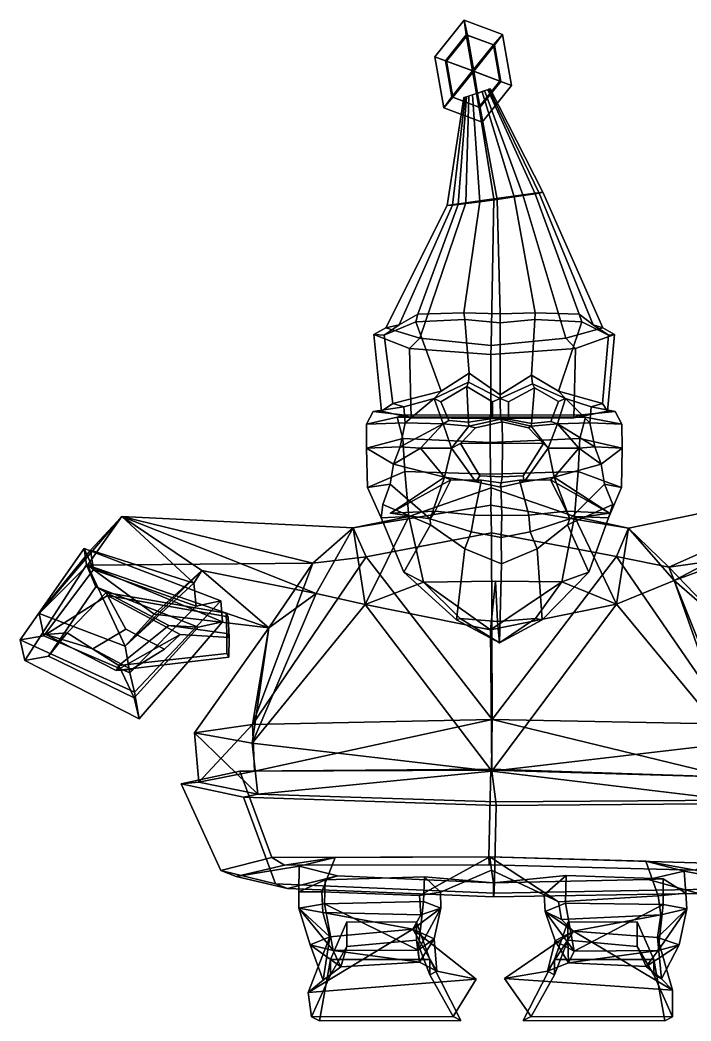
# Model space of a CAD drawing. Extents: x -237 to 271, y -153 to 345.
# Drawn here: x -237.1 to 97, y -152.9 to 345.2 of the extents above; entities that cross this region are included whole.
import ezdxf

# ---------------------------------------------------------------- set-up
doc = ezdxf.new("R2010")
doc.units = 0

msp = doc.modelspace()

# ---------------------------------------------------------------- linework, layer by layer
for p in [(-52.570927, 99.727676, 103.505302), (56.439205, 99.727676, 98.737045)]:
    msp.add_point(p)
for points in [[(-24.677509, 324.723358, 65.102745), (-14.323844, 337.646301, 64.961166), (-15.890586, 345.172028, 51.970943), (-30.532913, 326.896362, 52.171169)], [(-25.208572, 324.887909, 38.989899), (-30.532913, 326.896362, 52.171169), (-15.890586, 345.172028, 51.970943), (-14.854905, 337.810852, 38.848316)], [(-0.828733, 332.599091, 64.65976), (3.194342, 338.034241, 51.544701), (-15.890586, 345.172028, 51.970943), (-14.323844, 337.646301, 64.961166)], [(-1.359797, 332.76358, 38.546917), (-14.854905, 337.810852, 38.848316), (-15.890586, 345.172028, 51.970943), (3.194342, 338.034241, 51.544701)], [(-11.823497, 319.874756, 33.280338), (-25.208572, 324.887909, 38.989899), (-14.854905, 337.810852, 38.848316)], [(-11.072454, 319.64212, 70.209496), (-14.323844, 337.646301, 64.961166), (-24.677509, 324.723358, 65.102745)], [(-11.823497, 319.874756, 33.280338), (-14.854905, 337.810852, 38.848316), (-1.359797, 332.76358, 38.546917)], [(-11.072454, 319.64212, 70.209496), (-0.828733, 332.599091, 64.65976), (-14.323844, 337.646301, 64.961166)], [(7.636956, 312.620636, 51.318676), (1.781594, 314.793518, 38.387093), (-1.359797, 332.76358, 38.546917), (3.194342, 338.034241, 51.544701)], [(7.636956, 312.620636, 51.318676), (3.194342, 338.034241, 51.544701), (-0.828733, 332.599091, 64.65976), (2.312658, 314.629028, 64.499939)], [(1.781594, 314.793518, 38.387093), (-11.823497, 319.874756, 33.280338), (-1.359797, 332.76358, 38.546917)], [(2.312658, 314.629028, 64.499939), (-0.828733, 332.599091, 64.65976), (-11.072454, 319.64212, 70.209496)], [(-26.090302, 301.482727, 51.945148), (-21.536119, 306.753326, 64.942924), (-24.677509, 324.723358, 65.102745), (-30.532913, 326.896362, 52.171169)], [(-26.090302, 301.482727, 51.945148), (-30.532913, 326.896362, 52.171169), (-25.208572, 324.887909, 38.989899), (-22.067181, 306.917847, 38.830074)], [(-22.067181, 306.917847, 38.830074), (-25.208572, 324.887909, 38.989899), (-11.823497, 319.874756, 33.280338)], [(-21.536119, 306.753326, 64.942924), (-11.072454, 319.64212, 70.209496), (-24.677509, 324.723358, 65.102745)], [(-8.572112, 301.870636, 38.528675), (-22.067181, 306.917847, 38.830074), (-11.823497, 319.874756, 33.280338)], [(-8.04105, 301.706146, 64.641518), (-11.072454, 319.64212, 70.209496), (-21.536119, 306.753326, 64.942924)], [(-8.572112, 301.870636, 38.528675), (-11.823497, 319.874756, 33.280338), (1.781594, 314.793518, 38.387093)], [(-8.04105, 301.706146, 64.641518), (2.312658, 314.629028, 64.499939), (-11.072454, 319.64212, 70.209496)], [(-7.005376, 294.344971, 51.518898), (-8.572112, 301.870636, 38.528675), (1.781594, 314.793518, 38.387093), (7.636956, 312.620636, 51.318676)], [(-7.005376, 294.344971, 51.518898), (7.636956, 312.620636, 51.318676), (2.312658, 314.629028, 64.499939), (-8.04105, 301.706146, 64.641518)], [(-13.549315, 307.518799, 47.177071), (-9.677261, 308.841492, 44.969917), (-1.137001, 256.253754, 27.54871), (-15.118449, 254.229248, 34.902088)], [(-5.713018, 310.106598, 47.031513), (13.31073, 258.190186, 33.960411), (-1.137001, 256.253754, 27.54871), (-9.677261, 308.841492, 44.969917)], [(-9.339283, 308.630402, 60.620628), (0.572548, 255.931137, 78.016319), (9.016459, 257.148407, 74.061401), (-7.002089, 309.42572, 59.438297)], [(-7.002089, 309.42572, 59.438297), (9.016459, 257.148407, 74.061401), (19.422234, 258.668121, 67.419205), (-4.117206, 310.41864, 57.43317)], [(-3.015118, 310.932251, 50.150848), (23.19627, 259.45401, 43.860603), (13.31073, 258.190186, 33.960411), (-5.713018, 310.106598, 47.031513)], [(-4.117206, 310.41864, 57.43317), (19.422234, 258.668121, 67.419205), (21.367516, 259.083099, 54.383976), (-3.546795, 310.68985, 53.403049)], [(-3.546795, 310.68985, 53.403049), (21.367516, 259.083099, 54.383976), (23.19627, 259.45401, 43.860603), (-3.015118, 310.932251, 50.150848)], [(-7.005376, 294.344971, 51.518898), (-26.090302, 301.482727, 51.945148), (-22.067181, 306.917847, 38.830074), (-8.572112, 301.870636, 38.528675)], [(-7.005376, 294.344971, 51.518898), (-8.04105, 301.706146, 64.641518), (-21.536119, 306.753326, 64.942924), (-26.090302, 301.482727, 51.945148)], [(-16.11039, 306.607727, 50.394089), (-13.549315, 307.518799, 47.177071), (-15.118449, 254.229248, 34.902088), (-24.311857, 252.834885, 45.434238)], [(-15.438736, 306.762695, 53.623932), (-16.11039, 306.607727, 50.394089), (-24.311857, 252.834885, 45.434238), (-21.775068, 253.072205, 55.813011)], [(-14.694791, 306.925537, 57.629646), (-15.438736, 306.762695, 53.623932), (-21.775068, 253.072205, 55.813011), (-18.952019, 253.321548, 68.6903)], [(-11.725651, 307.865814, 59.526035), (-14.694791, 306.925537, 57.629646), (-18.952019, 253.321548, 68.6903), (-8.120076, 254.760818, 74.629021)], [(-9.339283, 308.630402, 60.620628), (-11.725651, 307.865814, 59.526035), (-8.120076, 254.760818, 74.629021), (0.572548, 255.931137, 78.016319)], [(34.666187, 186.790131, 20.028086), (13.31073, 258.190186, 33.960411), (23.19627, 259.45401, 43.860603), (53.139671, 192.002304, 38.354557)], [(48.406677, 193.559738, 59.470097), (21.367516, 259.083099, 54.383976), (19.422234, 258.668121, 67.419205), (41.366768, 198.795578, 84.990273)], [(53.139671, 192.002304, 38.354557), (23.19627, 259.45401, 43.860603), (21.367516, 259.083099, 54.383976), (48.406677, 193.559738, 59.470097)], [(-38.038853, 186.790131, 23.208313), (-54.841583, 192.002304, 43.07782), (-24.311857, 252.834885, 45.434238), (-15.118449, 254.229248, 34.902088)], [(-39.041599, 198.795578, 88.507462), (-16.145393, 199.405197, 99.199867), (-8.120076, 254.760818, 74.629021), (-18.952019, 253.321548, 68.6903)], [(-2.446794, 183.24968, 4.23282), (-38.038853, 186.790131, 23.208313), (-15.118449, 254.229248, 34.902088), (-1.137001, 256.253754, 27.54871)], [(1.965638, 198.995544, 105.107986), (0.572548, 255.931137, 78.016319), (-8.120076, 254.760818, 74.629021), (-16.145393, 199.405197, 99.199867)], [(-2.446794, 183.24968, 4.23282), (-1.137001, 256.253754, 27.54871), (13.31073, 258.190186, 33.960411), (34.666187, 186.790131, 20.028086)], [(1.965638, 198.995544, 105.107986), (19.491621, 199.405197, 97.641045), (9.016459, 257.148407, 74.061401), (0.572548, 255.931137, 78.016319)], [(41.366768, 198.795578, 84.990273), (19.422234, 258.668121, 67.419205), (9.016459, 257.148407, 74.061401), (19.491621, 199.405197, 97.641045)], [(-54.841583, 192.002304, 43.07782), (-48.282936, 193.559738, 63.69944), (-21.775068, 253.072205, 55.813011), (-24.311857, 252.834885, 45.434238)], [(-48.282936, 193.559738, 63.69944), (-39.041599, 198.795578, 88.507462), (-18.952019, 253.321548, 68.6903), (-21.775068, 253.072205, 55.813011)], [(-15.611176, 196.081131, 103.396606), (-16.145393, 199.405197, 99.199867), (-39.041599, 198.795578, 88.507462), (-39.989086, 194.983917, 92.470291)], [(2.094515, 194.48497, 108.054321), (1.965638, 198.995544, 105.107986), (-16.145393, 199.405197, 99.199867), (-15.611176, 196.081131, 103.396606)], [(2.094515, 194.48497, 108.054321), (19.325886, 196.081131, 101.868408), (19.491621, 199.405197, 97.641045), (1.965638, 198.995544, 105.107986)], [(19.325886, 196.081131, 101.868408), (42.656651, 194.983917, 88.855247), (41.366768, 198.795578, 84.990273), (19.491621, 199.405197, 97.641045)], [(-39.989086, 194.983917, 92.470291), (-39.041599, 198.795578, 88.507462), (-48.282936, 193.559738, 63.69944), (-55.714901, 188.402435, 64.955627)], [(-27.319973, 160.436218, 95.261734), (-39.989086, 194.983917, 92.470291), (-55.714901, 188.402435, 64.955627), (-51.445053, 154.376343, 79.09922)], [(-13.400754, 169.380249, 105.320114), (-15.611176, 196.081131, 103.396606), (-39.989086, 194.983917, 92.470291), (-27.319973, 160.436218, 95.261734)], [(2.081145, 158.644257, 107.748657), (2.094515, 194.48497, 108.054321), (-15.611176, 196.081131, 103.396606), (-13.400754, 169.380249, 105.320114)], [(2.081145, 158.644257, 107.748657), (17.655254, 168.380585, 103.958351), (19.325886, 196.081131, 101.868408), (2.094515, 194.48497, 108.054321)], [(17.655254, 168.380585, 103.958351), (31.064901, 160.436218, 92.707893), (42.656651, 194.983917, 88.855247), (19.325886, 196.081131, 101.868408)], [(31.064901, 160.436218, 92.707893), (52.901367, 154.376343, 74.53495), (55.919937, 188.402435, 60.072552), (42.656651, 194.983917, 88.855247)], [(42.656651, 194.983917, 88.855247), (55.919937, 188.402435, 60.072552), (48.406677, 193.559738, 59.470097), (41.366768, 198.795578, 84.990273)], [(-55.714901, 188.402435, 64.955627), (-48.282936, 193.559738, 63.69944), (-54.841583, 192.002304, 43.07782), (-60.809349, 188.76445, 41.832172)], [(-60.809349, 188.76445, 41.832172), (-54.841583, 192.002304, 43.07782), (-38.038853, 186.790131, 23.208313), (-43.167988, 181.679489, 19.979527)], [(58.975883, 188.76445, 36.592587), (39.493813, 181.679489, 16.363777), (34.666187, 186.790131, 20.028086), (53.139671, 192.002304, 38.354557)], [(55.919937, 188.402435, 60.072552), (58.975883, 188.76445, 36.592587), (53.139671, 192.002304, 38.354557), (48.406677, 193.559738, 59.470097)], [(-51.445053, 154.376343, 79.09922), (-55.714901, 188.402435, 64.955627), (-60.809349, 188.76445, 41.832172), (-57.049526, 150.54425, 45.300236)], [(-57.049526, 150.54425, 45.300236), (-60.809349, 188.76445, 41.832172), (-43.167988, 181.679489, 19.979527), (-42.313389, 147.212799, 21.050596)], [(-43.167988, 181.679489, 19.979527), (-38.038853, 186.790131, 23.208313), (-2.446794, 183.24968, 4.23282), (-2.626733, 178.783524, 0.119117)], [(39.493813, 181.679489, 16.363777), (-2.626733, 178.783524, 0.119117), (-2.446794, 183.24968, 4.23282), (34.666187, 186.790131, 20.028086)], [(55.533234, 150.54425, 40.375694), (38.736004, 147.212799, 17.505375), (39.493813, 181.679489, 16.363777), (58.975883, 188.76445, 36.592587)], [(52.901367, 154.376343, 74.53495), (55.533234, 150.54425, 40.375694), (58.975883, 188.76445, 36.592587), (55.919937, 188.402435, 60.072552)], [(-42.313389, 147.212799, 21.050596), (-43.167988, 181.679489, 19.979527), (-2.626733, 178.783524, 0.119117), (-2.567358, 146.902893, 1.476524)], [(38.736004, 147.212799, 17.505375), (-2.567358, 146.902893, 1.476524), (-2.626733, 178.783524, 0.119117), (39.493813, 181.679489, 16.363777)], [(-13.400754, 169.380249, 105.320114), (-27.319973, 160.436218, 95.261734), (-30.838341, 156.800583, 99.671227), (-13.779265, 164.888428, 111.31871)], [(2.081145, 158.644257, 107.748657), (-13.400754, 169.380249, 105.320114), (-13.779265, 164.888428, 111.31871), (2.070555, 156.760391, 112.647034)], [(-14.604072, 162.734131, 110.428253), (-13.779265, 164.888428, 111.31871), (-30.838341, 156.800583, 99.671227), (-27.566582, 155.15213, 100.662537)], [(-14.604072, 162.734131, 110.428253), (-1.798344, 155.119293, 111.550323), (2.070555, 156.760391, 112.647034), (-13.779265, 164.888428, 111.31871)], [(2.081145, 158.644257, 107.748657), (2.070555, 156.760391, 112.647034), (18.154963, 164.101288, 109.919243), (17.655254, 168.380585, 103.958351)], [(17.655254, 168.380585, 103.958351), (18.154963, 164.101288, 109.919243), (34.609005, 156.800583, 96.808464), (31.064901, 160.436218, 92.707893)], [(-45.930244, 152.662643, 83.247139), (-30.838341, 156.800583, 99.671227), (-27.319973, 160.436218, 95.261734), (-51.445053, 154.376343, 79.09922)], [(-13.747895, 145.018524, 108.41069), (-14.604072, 162.734131, 110.428253), (-27.566582, 155.15213, 100.662537), (-23.507994, 145.881424, 103.493042)], [(-1.798344, 155.119293, 111.550323), (-14.604072, 162.734131, 110.428253), (-13.747895, 145.018524, 108.41069), (-1.760844, 146.828979, 112.407631)], [(19.049339, 162.102707, 108.742981), (18.154963, 164.101288, 109.919243), (2.070555, 156.760391, 112.647034), (6.199925, 155.227264, 111.390175)], [(6.199925, 155.227264, 111.390175), (6.246454, 146.584305, 112.453888), (17.562855, 144.463486, 106.377472), (19.049339, 162.102707, 108.742981)], [(17.562855, 144.463486, 106.377472), (27.297115, 145.385391, 99.352951), (30.985546, 155.267303, 95.472801), (19.049339, 162.102707, 108.742981)], [(19.049339, 162.102707, 108.742981), (30.985546, 155.267303, 95.472801), (34.609005, 156.800583, 96.808464), (18.154963, 164.101288, 109.919243)], [(47.320942, 152.662643, 79.168198), (52.901367, 154.376343, 74.53495), (31.064901, 160.436218, 92.707893), (34.609005, 156.800583, 96.808464)], [(-45.209995, 144.767151, 84.599854), (-30.838341, 156.800583, 99.671227), (-45.930244, 152.662643, 83.247139)], [(-26.436306, 144.205505, 104.667091), (-30.838341, 156.800583, 99.671227), (-45.209995, 144.767151, 84.599854)], [(-23.507994, 145.881424, 103.493042), (-27.566582, 155.15213, 100.662537), (-30.838341, 156.800583, 99.671227), (-26.436306, 144.205505, 104.667091)], [(-1.760844, 146.828979, 112.407631), (2.143556, 146.595673, 115.601074), (2.070555, 156.760391, 112.647034), (-1.798344, 155.119293, 111.550323)], [(6.246454, 146.584305, 112.453888), (6.199925, 155.227264, 111.390175), (2.070555, 156.760391, 112.647034), (2.143556, 146.595673, 115.601074)], [(27.297115, 145.385391, 99.352951), (30.57354, 144.205505, 102.173393), (34.609005, 156.800583, 96.808464), (30.985546, 155.267303, 95.472801)], [(30.57354, 144.205505, 102.173393), (46.609344, 144.767151, 80.583534), (34.609005, 156.800583, 96.808464)], [(46.609344, 144.767151, 80.583534), (47.320942, 152.662643, 79.168198), (34.609005, 156.800583, 96.808464)], [(-45.930244, 152.662643, 83.247139), (-61.261559, 150.298447, 46.162117), (-64.593552, 144.119919, 47.437767), (-45.209995, 144.767151, 84.599854)], [(-64.593552, 144.119919, 47.437767), (-61.261559, 150.298447, 46.162117), (-45.334354, 148.574585, 18.553303), (-49.207661, 147.542633, 15.493509)], [(-51.445053, 154.376343, 79.09922), (-57.049526, 150.54425, 45.300236), (-61.261559, 150.298447, 46.162117), (-45.930244, 152.662643, 83.247139)], [(-57.049526, 150.54425, 45.300236), (-42.313389, 147.212799, 21.050596), (-45.334354, 148.574585, 18.553303), (-61.261559, 150.298447, 46.162117)], [(55.533234, 150.54425, 40.375694), (59.355602, 150.298447, 40.886143), (41.078533, 148.574585, 14.773474), (38.736004, 147.212799, 17.505375)], [(62.674026, 144.119919, 41.870892), (44.557655, 147.542633, 11.392074), (41.078533, 148.574585, 14.773474), (59.355602, 150.298447, 40.886143)], [(47.320942, 152.662643, 79.168198), (46.609344, 144.767151, 80.583534), (62.674026, 144.119919, 41.870892), (59.355602, 150.298447, 40.886143)], [(52.901367, 154.376343, 74.53495), (47.320942, 152.662643, 79.168198), (59.355602, 150.298447, 40.886143), (55.533234, 150.54425, 40.375694)], [(-64.518219, 132.120148, 49.682724), (-64.593552, 144.119919, 47.437767), (-49.207661, 147.542633, 15.493509), (-46.400402, 136.913208, 13.777292)], [(-45.209995, 144.767151, 84.599854), (-64.593552, 144.119919, 47.437767), (-64.518219, 132.120148, 49.682724), (-47.777893, 132.85965, 84.51384)], [(-49.207661, 147.542633, 15.493509), (-45.334354, 148.574585, 18.553303), (-2.892949, 148.689224, -0.826521), (-3.016255, 147.514618, -2.360369)], [(-46.400402, 136.913208, 13.777292), (-49.207661, 147.542633, 15.493509), (-3.016255, 147.514618, -2.360369), (-2.951183, 134.8965, -0.872726)], [(-47.777893, 132.85965, 84.51384), (-26.436306, 144.205505, 104.667091), (-45.209995, 144.767151, 84.599854)], [(-42.313389, 147.212799, 21.050596), (-2.567358, 146.902893, 1.476524), (-2.892949, 148.689224, -0.826521), (-45.334354, 148.574585, 18.553303)], [(-13.747895, 145.018524, 108.41069), (-23.507994, 145.881424, 103.493042), (-26.436306, 144.205505, 104.667091), (-13.61304, 143.024628, 110.704048)], [(3.261773, 134.544693, 134.962219), (3.073988, 145.297775, 130.669159), (-10.317819, 142.185028, 127.551842), (-17.680813, 134.396408, 129.105362)], [(-13.747895, 145.018524, 108.41069), (-13.61304, 143.024628, 110.704048), (2.143556, 146.595673, 115.601074), (-1.760844, 146.828979, 112.407631)], [(3.073988, 145.297775, 130.669159), (2.143556, 146.595673, 115.601074), (-13.61304, 143.024628, 110.704048), (-10.317819, 142.185028, 127.551842)], [(44.557655, 147.542633, 11.392074), (-3.016255, 147.514618, -2.360369), (-2.892949, 148.689224, -0.826521), (41.078533, 148.574585, 14.773474)], [(41.611271, 136.913208, 9.927529), (-2.951183, 134.8965, -0.872726), (-3.016255, 147.514618, -2.360369), (44.557655, 147.542633, 11.392074)], [(38.736004, 147.212799, 17.505375), (41.078533, 148.574585, 14.773474), (-2.892949, 148.689224, -0.826521), (-2.567358, 146.902893, 1.476524)], [(3.073988, 145.297775, 130.669159), (16.142452, 142.185028, 126.394424), (17.412384, 143.024628, 109.346954), (2.143556, 146.595673, 115.601074)], [(17.562855, 144.463486, 106.377472), (6.246454, 146.584305, 112.453888), (2.143556, 146.595673, 115.601074), (17.412384, 143.024628, 109.346954)], [(3.261773, 134.544693, 134.962219), (23.612972, 134.396408, 127.29911), (16.142452, 142.185028, 126.394424), (3.073988, 145.297775, 130.669159)], [(17.562855, 144.463486, 106.377472), (17.412384, 143.024628, 109.346954), (30.57354, 144.205505, 102.173393), (27.297115, 145.385391, 99.352951)], [(49.159931, 132.85965, 80.273636), (46.609344, 144.767151, 80.583534), (30.57354, 144.205505, 102.173393)], [(62.795013, 132.120148, 44.11385), (41.611271, 136.913208, 9.927529), (44.557655, 147.542633, 11.392074), (62.674026, 144.119919, 41.870892)], [(46.609344, 144.767151, 80.583534), (49.159931, 132.85965, 80.273636), (62.795013, 132.120148, 44.11385), (62.674026, 144.119919, 41.870892)], [(-37.643116, 132.056458, 108.452667), (-26.436306, 144.205505, 104.667091), (-47.777893, 132.85965, 84.51384)], [(-37.643116, 132.056458, 108.452667), (-22.168316, 132.187897, 110.962723), (-26.436306, 144.205505, 104.667091)], [(-22.168316, 132.187897, 110.962723), (-13.61304, 143.024628, 110.704048), (-26.436306, 144.205505, 104.667091)], [(-17.680813, 134.396408, 129.105362), (-10.317819, 142.185028, 127.551842), (-13.61304, 143.024628, 110.704048), (-22.168316, 132.187897, 110.962723)], [(23.612972, 134.396408, 127.29911), (25.957571, 132.187897, 108.85762), (17.412384, 143.024628, 109.346954), (16.142452, 142.185028, 126.394424)], [(25.957571, 132.187897, 108.85762), (30.57354, 144.205505, 102.173393), (17.412384, 143.024628, 109.346954)], [(41.154102, 132.056458, 105.005959), (30.57354, 144.205505, 102.173393), (25.957571, 132.187897, 108.85762)], [(41.154102, 132.056458, 105.005959), (49.159931, 132.85965, 80.273636), (30.57354, 144.205505, 102.173393)], [(-64.001244, 112.522537, 51.025944), (-64.518219, 132.120148, 49.682724), (-46.400402, 136.913208, 13.777292), (-45.438473, 120.553757, 16.737566)], [(-45.438473, 120.553757, 16.737566), (-46.400402, 136.913208, 13.777292), (-2.951183, 134.8965, -0.872726), (-2.750324, 119.103607, 3.719232)], [(2.981749, 117.787399, 128.56044), (3.261773, 134.544693, 134.962219), (-17.680813, 134.396408, 129.105362), (-8.027136, 118.275108, 123.55146)], [(40.911495, 120.553757, 12.960489), (-2.750324, 119.103607, 3.719232), (-2.951183, 134.8965, -0.872726), (41.611271, 136.913208, 9.927529)], [(2.981749, 117.787399, 128.56044), (13.511223, 118.275108, 122.609337), (23.612972, 134.396408, 127.29911), (3.261773, 134.544693, 134.962219)], [(62.397297, 112.522537, 45.497082), (40.911495, 120.553757, 12.960489), (41.611271, 136.913208, 9.927529), (62.795013, 132.120148, 44.11385)], [(-47.777893, 132.85965, 84.51384), (-64.518219, 132.120148, 49.682724), (-51.018253, 124.203819, 84.042122)], [(-52.694496, 114.267448, 84.270081), (-51.018253, 124.203819, 84.042122), (-64.518219, 132.120148, 49.682724), (-64.001244, 112.522537, 51.025944)], [(-51.018253, 124.203819, 84.042122), (-37.643116, 132.056458, 108.452667), (-47.777893, 132.85965, 84.51384)], [(-25.738424, 117.689362, 104.610512), (-37.643116, 132.056458, 108.452667), (-51.018253, 124.203819, 84.042122)], [(-25.738424, 117.689362, 104.610512), (-22.168316, 132.187897, 110.962723), (-37.643116, 132.056458, 108.452667)], [(-10.137318, 115.291862, 110.11911), (-22.168316, 132.187897, 110.962723), (-25.738424, 117.689362, 104.610512)], [(-8.027136, 118.275108, 123.55146), (-17.680813, 134.396408, 129.105362), (-22.168316, 132.187897, 110.962723), (-10.137318, 115.291862, 110.11911)], [(13.511223, 118.275108, 122.609337), (13.898863, 115.291862, 109.067734), (25.957571, 132.187897, 108.85762), (23.612972, 134.396408, 127.29911)], [(13.898863, 115.291862, 109.067734), (28.959394, 117.689362, 102.217949), (25.957571, 132.187897, 108.85762)], [(28.959394, 117.689362, 102.217949), (41.154102, 132.056458, 105.005959), (25.957571, 132.187897, 108.85762)], [(28.959394, 117.689362, 102.217949), (52.346725, 124.203819, 79.52079), (41.154102, 132.056458, 105.005959)], [(52.346725, 124.203819, 79.52079), (49.159931, 132.85965, 80.273636), (41.154102, 132.056458, 105.005959)], [(49.159931, 132.85965, 80.273636), (52.346725, 124.203819, 79.52079), (62.795013, 132.120148, 44.11385)], [(54.036472, 114.267448, 79.601501), (62.397297, 112.522537, 45.497082), (62.795013, 132.120148, 44.11385), (52.346725, 124.203819, 79.52079)], [(-57.182056, 97.410835, 54.992481), (-64.001244, 112.522537, 51.025944), (-45.438473, 120.553757, 16.737566), (-43.403931, 98.048241, 27.359919)], [(-52.694496, 114.267448, 84.270081), (-32.902142, 96.92276, 111.480392), (-25.738424, 117.689362, 104.610512), (-51.018253, 124.203819, 84.042122)], [(-43.403931, 98.048241, 27.359919), (-45.438473, 120.553757, 16.737566), (-2.750324, 119.103607, 3.719232), (-2.453852, 112.458595, 3.453855)], [(38.964779, 98.161209, 26.182869), (-2.453852, 112.458595, 3.453855), (-2.750324, 119.103607, 3.719232), (40.911495, 120.553757, 12.960489)], [(54.036472, 114.267448, 79.601501), (52.346725, 124.203819, 79.52079), (28.959394, 117.689362, 102.217949), (36.695599, 96.92276, 108.436081)], [(55.950489, 97.410835, 50.043896), (38.964779, 98.161209, 26.182869), (40.911495, 120.553757, 12.960489), (62.397297, 112.522537, 45.497082)], [(-22.616737, 116.361305, 119.171425), (-25.738424, 117.689362, 104.610512), (-52.570927, 99.727676, 103.505302)], [(-52.570927, 99.727676, 103.505302), (-25.738424, 117.689362, 104.610512), (-32.902142, 96.92276, 111.480392)], [(-30.346149, 100.856766, 121.971985), (-22.616737, 116.361305, 119.171425), (-52.570927, 99.727676, 103.505302)], [(-7.206971, 116.122581, 118.619568), (-22.616737, 116.361305, 119.171425), (-30.346149, 100.856766, 121.971985), (-10.859225, 98.842064, 130.214859)], [(-22.616737, 116.361305, 119.171425), (-7.206971, 116.122581, 118.619568), (-10.137318, 115.291862, 110.11911), (-25.738424, 117.689362, 104.610512)], [(-10.859225, 98.842064, 130.214859), (2.788051, 98.655296, 130.335251), (2.383304, 114.829956, 121.0821), (-7.206971, 116.122581, 118.619568)], [(2.981749, 117.787399, 128.56044), (-8.027136, 118.275108, 123.55146), (-10.137318, 115.291862, 110.11911), (2.151787, 112.742508, 115.789253)], [(2.383304, 114.829956, 121.0821), (2.151787, 112.742508, 115.789253), (-10.137318, 115.291862, 110.11911), (-7.206971, 116.122581, 118.619568)], [(2.981749, 117.787399, 128.56044), (2.151787, 112.742508, 115.789253), (13.898863, 115.291862, 109.067734), (13.511223, 118.275108, 122.609337)], [(2.383304, 114.829956, 121.0821), (11.721933, 116.122581, 117.791588), (13.898863, 115.291862, 109.067734), (2.151787, 112.742508, 115.789253)], [(16.372692, 98.842064, 129.023697), (11.721933, 116.122581, 117.791588), (2.383304, 114.829956, 121.0821), (2.788051, 98.655296, 130.335251)], [(27.121033, 116.361305, 116.995827), (28.959394, 117.689362, 102.217949), (13.898863, 115.291862, 109.067734), (11.721933, 116.122581, 117.791588)], [(11.721933, 116.122581, 117.791588), (16.372692, 98.842064, 129.023697), (35.065453, 100.856766, 119.110779), (27.121033, 116.361305, 116.995827)], [(27.121033, 116.361305, 116.995827), (56.439205, 99.727676, 98.737045), (28.959394, 117.689362, 102.217949)], [(35.065453, 100.856766, 119.110779), (56.439205, 99.727676, 98.737045), (27.121033, 116.361305, 116.995827)], [(56.439205, 99.727676, 98.737045), (36.695599, 96.92276, 108.436081), (28.959394, 117.689362, 102.217949)], [(88.740013, 66.292564, 43.417236), (185.656128, 117.027786, 0.414436), (65.926788, 92.328629, -5.944786)], [(86.008362, 72.901123, -39.106842), (65.926788, 92.328629, -5.944786), (185.656128, 117.027786, 0.414436)], [(86.008362, 72.901123, -39.106842), (185.656128, 117.027786, 0.414436), (203.024979, 89.24662, -27.220818)], [(88.740013, 66.292564, 43.417236), (156.876236, 91.256027, 37.535828), (185.656128, 117.027786, 0.414436)], [(-2.573252, 103.837769, -6.735192), (-71.195709, 92.476021, -6.308015), (-43.403931, 98.048241, 27.359919), (-2.453852, 112.458595, 3.453855)], [(-57.182056, 97.410835, 54.992481), (-56.45298, 104.024918, 87.729599), (-52.694496, 114.267448, 84.270081), (-64.001244, 112.522537, 51.025944)], [(-52.694496, 114.267448, 84.270081), (-56.45298, 104.024918, 87.729599), (-32.599651, 94.017578, 101.994698), (-32.902142, 96.92276, 111.480392)], [(-2.453852, 112.458595, 3.453855), (38.964779, 98.161209, 26.182869), (65.926788, 92.328629, -5.944786), (-2.573252, 103.837769, -6.735192)], [(54.036472, 114.267448, 79.601501), (36.695599, 96.92276, 108.436081), (35.566013, 94.017578, 99.013023), (58.082676, 104.024918, 82.719643)], [(55.950489, 97.410835, 50.043896), (62.397297, 112.522537, 45.497082), (54.036472, 114.267448, 79.601501), (58.082676, 104.024918, 82.719643)], [(-2.573252, 103.837769, -6.735192), (-2.235039, 89.983315, -57.922096), (-64.663567, 77.978142, -50.152973), (-71.195709, 92.476021, -6.308015)], [(-32.599651, 94.017578, 101.994698), (-56.45298, 104.024918, 87.729599), (-57.182056, 97.410835, 54.992481), (-45.88979, 70.41774, 71.204849)], [(-32.902142, 96.92276, 111.480392), (-30.346149, 100.856766, 121.971985), (-52.570927, 99.727676, 103.505302)], [(-10.859225, 98.842064, 130.214859), (-30.346149, 100.856766, 121.971985), (-32.902142, 96.92276, 111.480392), (-12.364395, 90.414597, 119.850616)], [(-2.573252, 103.837769, -6.735192), (65.926788, 92.328629, -5.944786), (60.015533, 78.186684, -49.968128), (-2.235039, 89.983315, -57.922096)], [(16.372692, 98.842064, 129.023697), (16.967148, 90.414597, 118.567612), (36.695599, 96.92276, 108.436081), (35.065453, 100.856766, 119.110779)], [(36.695599, 96.92276, 108.436081), (56.439205, 99.727676, 98.737045), (35.065453, 100.856766, 119.110779)], [(35.566013, 94.017578, 99.013023), (46.116947, 70.41774, 67.180336), (55.950489, 97.410835, 50.043896), (58.082676, 104.024918, 82.719643)], [(-227.596909, 49.908733, 56.275295), (-201.988068, 81.45018, 68.146828), (-186.287735, 98.039116, 18.484901)], [(-227.596909, 49.908733, 56.275295), (-186.287735, 98.039116, 18.484901), (-203.526047, 73.908752, -13.501233)], [(-91.32869, 74.871887, -40.381683), (-203.526047, 73.908752, -13.501233), (-186.287735, 98.039116, 18.484901)], [(-150.484283, 64.913063, 58.631046), (-186.287735, 98.039116, 18.484901), (-201.988068, 81.45018, 68.146828)], [(-89.564995, 59.841164, 40.49474), (-71.195709, 92.476021, -6.308015), (-186.287735, 98.039116, 18.484901)], [(-89.564995, 59.841164, 40.49474), (-186.287735, 98.039116, 18.484901), (-146.535278, 71.184982, 42.033554)], [(-91.32869, 74.871887, -40.381683), (-186.287735, 98.039116, 18.484901), (-71.195709, 92.476021, -6.308015)], [(-150.484283, 64.913063, 58.631046), (-146.535278, 71.184982, 42.033554), (-186.287735, 98.039116, 18.484901)], [(-71.195709, 92.476021, -6.308015), (-65.150642, 54.286781, 54.380535), (-43.403931, 98.048241, 27.359919)], [(-65.150642, 54.286781, 54.380535), (-36.085247, 65.45211, 57.051884), (-43.403931, 98.048241, 27.359919)], [(-45.88979, 70.41774, 71.204849), (-57.182056, 97.410835, 54.992481), (-43.403931, 98.048241, 27.359919), (-36.085247, 65.45211, 57.051884)], [(-15.607106, 82.090004, 122.115265), (-12.364395, 90.414597, 119.850616), (-32.902142, 96.92276, 111.480392), (-32.599651, 94.017578, 101.994698)], [(2.788051, 98.655296, 130.335251), (-10.859225, 98.842064, 130.214859), (-12.364395, 90.414597, 119.850616), (2.551824, 87.703308, 124.934723)], [(2.788051, 98.655296, 130.335251), (2.551824, 87.703308, 124.934723), (16.967148, 90.414597, 118.567612), (16.372692, 98.842064, 129.023697)], [(20.395212, 82.090004, 120.540466), (35.566013, 94.017578, 99.013023), (36.695599, 96.92276, 108.436081), (16.967148, 90.414597, 118.567612)], [(46.116947, 70.41774, 67.180336), (32.776066, 65.580803, 55.711033), (38.964779, 98.161209, 26.182869), (55.950489, 97.410835, 50.043896)], [(60.008812, 54.548946, 54.612919), (38.964779, 98.161209, 26.182869), (32.776066, 65.580803, 55.711033)], [(65.926788, 92.328629, -5.944786), (38.964779, 98.161209, 26.182869), (60.008812, 54.548946, 54.612919)], [(-91.32869, 74.871887, -40.381683), (-71.195709, 92.476021, -6.308015), (-64.663567, 77.978142, -50.152973)], [(-89.564995, 59.841164, 40.49474), (-65.150642, 54.286781, 54.380535), (-71.195709, 92.476021, -6.308015)], [(-1.947393, -2.921524, -110.832657), (-64.663567, 77.978142, -50.152973), (-2.235039, 89.983315, -57.922096)], [(-19.77368, 46.697777, 103.326897), (-15.607106, 82.090004, 122.115265), (-32.599651, 94.017578, 101.994698), (-45.88979, 70.41774, 71.204849)], [(2.684817, 74.486824, 127.975151), (2.551824, 87.703308, 124.934723), (-12.364395, 90.414597, 119.850616), (-15.607106, 82.090004, 122.115265)], [(-1.947393, -2.921524, -110.832657), (-2.235039, 89.983315, -57.922096), (60.015533, 78.186684, -49.968128)], [(2.684817, 74.486824, 127.975151), (20.395212, 82.090004, 120.540466), (16.967148, 90.414597, 118.567612), (2.551824, 87.703308, 124.934723)], [(22.905352, 46.697777, 101.460045), (46.116947, 70.41774, 67.180336), (35.566013, 94.017578, 99.013023), (20.395212, 82.090004, 120.540466)], [(88.740013, 66.292564, 43.417236), (65.926788, 92.328629, -5.944786), (60.008812, 54.548946, 54.612919)], [(86.008362, 72.901123, -39.106842), (60.015533, 78.186684, -49.968128), (65.926788, 92.328629, -5.944786)], [(111.427322, 46.544609, 0.329706), (156.876236, 91.256027, 37.535828), (88.740013, 66.292564, 43.417236)], [(111.427322, 46.544609, 0.329706), (86.008362, 72.901123, -39.106842), (203.024979, 89.24662, -27.220818)], [(-234.654465, 26.521149, 124.188477), (-203.92717, 74.032845, 141.58371), (-205.085281, 82.18441, 108.945786), (-237.068924, 36.74361, 91.593933)], [(-237.068924, 36.74361, 91.593933), (-205.085281, 82.18441, 108.945786), (-200.549255, 71.767944, 104.3666), (-225.166245, 38.764004, 91.83416)], [(-225.166245, 38.764004, 91.83416), (-200.549255, 71.767944, 104.3666), (-201.988068, 81.45018, 68.146828), (-227.596909, 49.908733, 56.275295)], [(-137.034103, 56.208076, 94.649956), (-205.085281, 82.18441, 108.945786), (-203.92717, 74.032845, 141.58371), (-136.227783, 45.672695, 127.195366)], [(-137.034103, 56.208076, 94.649956), (-149.382309, 53.5098, 94.149323), (-200.549255, 71.767944, 104.3666), (-205.085281, 82.18441, 108.945786)], [(-201.988068, 81.45018, 68.146828), (-200.549255, 71.767944, 104.3666), (-149.382309, 53.5098, 94.149323), (-150.484283, 64.913063, 58.631046)], [(1.712813, 35.310482, 105.753601), (2.684817, 74.486824, 127.975151), (-15.607106, 82.090004, 122.115265), (-19.77368, 46.697777, 103.326897)], [(1.712813, 35.310482, 105.753601), (22.905352, 46.697777, 101.460045), (20.395212, 82.090004, 120.540466), (2.684817, 74.486824, 127.975151)], [(-113.218948, 42.794647, -3.490853), (-203.526047, 73.908752, -13.501233), (-91.32869, 74.871887, -40.381683)], [(-121.285522, -5.301069, -73.622498), (-64.663567, 77.978142, -50.152973), (-1.947393, -2.921524, -110.832657)], [(-121.285522, -5.301069, -73.622498), (-91.32869, 74.871887, -40.381683), (-64.663567, 77.978142, -50.152973)], [(-121.285522, -5.301069, -73.622498), (-113.218948, 42.794647, -3.490853), (-91.32869, 74.871887, -40.381683)], [(117.327644, -5.244766, -73.46286), (-1.947393, -2.921524, -110.832657), (60.015533, 78.186684, -49.968128)], [(117.327644, -5.244766, -73.46286), (60.015533, 78.186684, -49.968128), (86.008362, 72.901123, -39.106842)], [(-234.654465, 26.521149, 124.188477), (-222.937469, 28.544912, 124.439507), (-199.261551, 63.102276, 136.783295), (-203.92717, 74.032845, 141.58371)], [(-184.69574, 33.651279, 47.312393), (-227.596909, 49.908733, 56.275295), (-203.526047, 73.908752, -13.501233)], [(-136.227783, 45.672695, 127.195366), (-203.92717, 74.032845, 141.58371), (-199.261551, 63.102276, 136.783295), (-148.371826, 43.05365, 126.717445)], [(-170.326904, 49.487743, 4.951823), (-203.526047, 73.908752, -13.501233), (-113.218948, 42.794647, -3.490853)], [(-184.69574, 33.651279, 47.312393), (-203.526047, 73.908752, -13.501233), (-170.326904, 49.487743, 4.951823)], [(-184.69574, 33.651279, 47.312393), (-170.326904, 49.487743, 4.951823), (-146.535278, 71.184982, 42.033554)], [(-184.69574, 33.651279, 47.312393), (-146.535278, 71.184982, 42.033554), (-150.484283, 64.913063, 58.631046)], [(-170.326904, 49.487743, 4.951823), (-113.218948, 42.794647, -3.490853), (-146.535278, 71.184982, 42.033554)], [(-113.218948, 42.794647, -3.490853), (-89.564995, 59.841164, 40.49474), (-146.535278, 71.184982, 42.033554)], [(-19.77368, 46.697777, 103.326897), (-45.88979, 70.41774, 71.204849), (-36.085247, 65.45211, 57.051884), (-17.967527, 47.368725, 86.546227)], [(22.905352, 46.697777, 101.460045), (19.640875, 47.368725, 84.901176), (32.776066, 65.580803, 55.711033), (46.116947, 70.41774, 67.180336)], [(117.327644, -5.244766, -73.46286), (86.008362, 72.901123, -39.106842), (111.427322, 46.544609, 0.329706)], [(-150.484283, 64.913063, 58.631046), (-149.382309, 53.5098, 94.149323), (-182.357407, 20.392155, 81.993095), (-184.69574, 33.651279, 47.312393)], [(-2.741175, 41.743603, 61.358643), (-36.085247, 65.45211, 57.051884), (-65.150642, 54.286781, 54.380535)], [(-17.967527, 47.368725, 86.546227), (-36.085247, 65.45211, 57.051884), (-0.350014, 65.983681, 58.59412), (0.639503, 45.894428, 81.216042)], [(-0.350014, 65.983681, 58.59412), (-36.085247, 65.45211, 57.051884), (-2.741175, 41.743603, 61.358643)], [(-0.350014, 65.983681, 58.59412), (-2.741175, 41.743603, 61.358643), (32.776066, 65.580803, 55.711033)], [(-2.741175, 41.743603, 61.358643), (60.008812, 54.548946, 54.612919), (32.776066, 65.580803, 55.711033)], [(19.640875, 47.368725, 84.901176), (0.639503, 45.894428, 81.216042), (-0.350014, 65.983681, 58.59412), (32.776066, 65.580803, 55.711033)], [(117.185539, -14.591846, 93.758469), (88.740013, 66.292564, 43.417236), (60.008812, 54.548946, 54.612919)], [(117.185539, -14.591846, 93.758469), (111.427322, 46.544609, 0.329706), (88.740013, 66.292564, 43.417236)], [(-224.234802, 39.433411, 159.583252), (-193.562164, 58.806553, 159.338943), (-194.09436, 60.309731, 123.615059), (-213.653763, 40.206272, 120.815903)], [(-213.653763, 40.206272, 120.815903), (-194.09436, 60.309731, 123.615059), (-199.261551, 63.102276, 136.783295), (-222.937469, 28.544912, 124.439507)], [(-162.979996, 43.893883, 118.83532), (-148.371826, 43.05365, 126.717445), (-199.261551, 63.102276, 136.783295), (-194.09436, 60.309731, 123.615059)], [(-134.040421, 39.822914, 155.217438), (-162.979996, 43.893883, 118.83532), (-194.09436, 60.309731, 123.615059), (-134.486725, 50.063465, 156.250763)], [(-133.494659, 48.218391, 169.552292), (-134.486725, 50.063465, 156.250763), (-194.09436, 60.309731, 123.615059), (-193.562164, 58.806553, 159.338943)], [(-121.427628, -14.648149, 93.598846), (-89.564995, 59.841164, 40.49474), (-113.218948, 42.794647, -3.490853)], [(-121.427628, -14.648149, 93.598846), (-65.150642, 54.286781, 54.380535), (-89.564995, 59.841164, 40.49474)], [(-200.736588, 32.243786, 217.136383), (-184.415909, 42.11729, 228.227509), (-193.562164, 58.806553, 159.338943), (-224.234802, 39.433411, 159.583252)], [(-165.179596, 32.080273, 226.140839), (-157.325882, 39.471779, 170.162384), (-193.562164, 58.806553, 159.338943), (-184.415909, 42.11729, 228.227509)], [(-132.916855, 37.97691, 168.52858), (-133.494659, 48.218391, 169.552292), (-193.562164, 58.806553, 159.338943), (-157.325882, 39.471779, 170.162384)], [(-180.077881, 10.717743, 77.838104), (-182.357407, 20.392155, 81.993095), (-149.382309, 53.5098, 94.149323), (-137.034103, 56.208076, 94.649956)], [(-180.077881, 10.717743, 77.838104), (-137.034103, 56.208076, 94.649956), (-136.227783, 45.672695, 127.195366), (-177.676971, -2.541689, 110.168251)], [(-184.69574, 33.651279, 47.312393), (-182.357407, 20.392155, 81.993095), (-225.166245, 38.764004, 91.83416), (-227.596909, 49.908733, 56.275295)], [(-132.916855, 37.97691, 168.52858), (-134.040421, 39.822914, 155.217438), (-134.486725, 50.063465, 156.250763), (-133.494659, 48.218391, 169.552292)], [(-2.14419, -28.658747, 128.454041), (-65.150642, 54.286781, 54.380535), (-121.427628, -14.648149, 93.598846)], [(-2.14419, -28.658747, 128.454041), (-2.741175, 41.743603, 61.358643), (-65.150642, 54.286781, 54.380535)], [(-2.14419, -28.658747, 128.454041), (60.008812, 54.548946, 54.612919), (-2.741175, 41.743603, 61.358643)], [(-2.14419, -28.658747, 128.454041), (117.185539, -14.591846, 93.758469), (60.008812, 54.548946, 54.612919)], [(-177.676971, -2.541689, 110.168251), (-136.227783, 45.672695, 127.195366), (-148.371826, 43.05365, 126.717445), (-180.155151, 7.904654, 114.655617)], [(1.712813, 35.310482, 105.753601), (-19.77368, 46.697777, 103.326897), (-17.967527, 47.368725, 86.546227)], [(1.712813, 35.310482, 105.753601), (-17.967527, 47.368725, 86.546227), (0.639503, 45.894428, 81.216042)], [(1.712813, 35.310482, 105.753601), (0.639503, 45.894428, 81.216042), (19.640875, 47.368725, 84.901176)], [(1.712813, 35.310482, 105.753601), (19.640875, 47.368725, 84.901176), (22.905352, 46.697777, 101.460045)], [(-189.155777, 21.559206, 155.231247), (-224.234802, 39.433411, 159.583252), (-213.653763, 40.206272, 120.815903), (-187.925247, 24.014904, 116.504433)], [(-187.925247, 24.014904, 116.504433), (-213.653763, 40.206272, 120.815903), (-222.937469, 28.544912, 124.439507), (-180.155151, 7.904654, 114.655617)], [(-181.622772, 21.910536, 226.834213), (-165.179596, 32.080273, 226.140839), (-184.415909, 42.11729, 228.227509), (-200.736588, 32.243786, 217.136383)], [(-187.925247, 24.014904, 116.504433), (-180.155151, 7.904654, 114.655617), (-148.371826, 43.05365, 126.717445), (-162.979996, 43.893883, 118.83532)], [(-134.159164, 29.919268, 154.313538), (-187.925247, 24.014904, 116.504433), (-162.979996, 43.893883, 118.83532), (-134.040421, 39.822914, 155.217438)], [(-121.427628, -14.648149, 93.598846), (-113.218948, 42.794647, -3.490853), (-150.108414, -9.459413, 0.630657)], [(-150.108414, -9.459413, 0.630657), (-113.218948, 42.794647, -3.490853), (-121.285522, -5.301069, -73.622498)], [(-180.077881, 10.717743, 77.838104), (-237.068924, 36.74361, 91.593933), (-225.166245, 38.764004, 91.83416), (-182.357407, 20.392155, 81.993095)], [(-180.077881, 10.717743, 77.838104), (-177.676971, -2.541689, 110.168251), (-234.654465, 26.521149, 124.188477), (-237.068924, 36.74361, 91.593933)], [(-181.622772, 21.910536, 226.834213), (-200.736588, 32.243786, 217.136383), (-224.234802, 39.433411, 159.583252), (-189.155777, 21.559206, 155.231247)], [(-181.622772, 21.910536, 226.834213), (-189.155777, 21.559206, 155.231247), (-157.325882, 39.471779, 170.162384), (-165.179596, 32.080273, 226.140839)], [(-133.1521, 28.068701, 167.654938), (-132.916855, 37.97691, 168.52858), (-157.325882, 39.471779, 170.162384), (-189.155777, 21.559206, 155.231247)], [(-133.1521, 28.068701, 167.654938), (-134.159164, 29.919268, 154.313538), (-134.040421, 39.822914, 155.217438), (-132.916855, 37.97691, 168.52858)], [(-133.1521, 28.068701, 167.654938), (-189.155777, 21.559206, 155.231247), (-187.925247, 24.014904, 116.504433), (-134.159164, 29.919268, 154.313538)], [(-177.676971, -2.541689, 110.168251), (-180.155151, 7.904654, 114.655617), (-222.937469, 28.544912, 124.439507), (-234.654465, 26.521149, 124.188477)], [(-120.279022, -28.560329, -81.627037), (-121.285522, -5.301069, -73.622498), (-1.947393, -2.921524, -110.832657)], [(-120.279022, -28.560329, -81.627037), (-1.947393, -2.921524, -110.832657), (-2.298974, -28.051437, -115.186508)], [(116.167076, -31.533312, -83.392288), (-2.298974, -28.051437, -115.186508), (-1.947393, -2.921524, -110.832657)], [(116.167076, -31.533312, -83.392288), (-1.947393, -2.921524, -110.832657), (117.327644, -5.244766, -73.46286)], [(-147.959198, -34.129234, 4.783471), (-150.108414, -9.459413, 0.630657), (-121.285522, -5.301069, -73.622498)], [(-118.668465, -40.10305, 86.231583), (-150.108414, -9.459413, 0.630657), (-147.959198, -34.129234, 4.783471)], [(-118.668465, -40.10305, 86.231583), (-121.427628, -14.648149, 93.598846), (-150.108414, -9.459413, 0.630657)], [(-147.959198, -34.129234, 4.783471), (-121.285522, -5.301069, -73.622498), (-120.279022, -28.560329, -81.627037)], [(-118.668465, -40.10305, 86.231583), (-2.14419, -28.658747, 128.454041), (-121.427628, -14.648149, 93.598846)], [(117.777641, -43.076046, 84.466331), (117.185539, -14.591846, 93.758469), (-2.14419, -28.658747, 128.454041)], [(-137.060593, -78.067383, 9.144151), (-156.894608, -34.949478, 4.944759), (-127.553406, -28.531034, -94.15918), (-111.670258, -71.599266, -89.93029)], [(-127.553406, -28.531034, -94.15918), (-156.894608, -34.949478, 4.944759), (-147.959198, -34.129234, 4.783471), (-120.279022, -28.560329, -81.627037)], [(-111.670258, -71.599266, -89.93029), (-127.553406, -28.531034, -94.15918), (-2.552063, -27.537149, -132.084442), (-3.580881, -71.149879, -127.653473)], [(-127.553406, -28.531034, -94.15918), (-120.279022, -28.560329, -81.627037), (-2.298974, -28.051437, -115.186508), (-2.552063, -27.537149, -132.084442)], [(-118.668465, -40.10305, 86.231583), (-0.130345, -43.797474, 118.077034), (-2.14419, -28.658747, 128.454041)], [(105.25267, -74.326782, -91.549789), (-3.580881, -71.149879, -127.653473), (-2.552063, -27.537149, -132.084442), (123.154221, -31.683357, -96.030907)], [(123.154221, -31.683357, -96.030907), (-2.552063, -27.537149, -132.084442), (-2.298974, -28.051437, -115.186508), (116.167076, -31.533312, -83.392288)], [(117.777641, -43.076046, 84.466331), (-2.14419, -28.658747, 128.454041), (-0.130345, -43.797474, 118.077034)], [(-156.894608, -34.949478, 4.944759), (-125.733475, -41.574326, 95.521057), (-118.668465, -40.10305, 86.231583), (-147.959198, -34.129234, 4.783471)], [(-125.733475, -41.574326, 95.521057), (-156.894608, -34.949478, 4.944759), (-137.060593, -78.067383, 9.144151), (-109.850327, -84.642555, 99.749939)], [(-0.023956, -45.659214, 131.569305), (-0.130345, -43.797474, 118.077034), (-118.668465, -40.10305, 86.231583), (-125.733475, -41.574326, 95.521057)], [(-1.051178, -89.280045, 136.002045), (-0.023956, -45.659214, 131.569305), (-125.733475, -41.574326, 95.521057), (-109.850327, -84.642555, 99.749939)], [(-1.051178, -89.280045, 136.002045), (107.072601, -87.370071, 98.13044), (124.974152, -44.726635, 93.649323), (-0.023956, -45.659214, 131.569305)], [(-0.023956, -45.659214, 131.569305), (124.974152, -44.726635, 93.649323), (117.777641, -43.076046, 84.466331), (-0.130345, -43.797474, 118.077034)], [(-137.060593, -78.067383, 9.144151), (-111.670258, -71.599266, -89.93029), (-105.414536, -75.377251, -77.009064), (-129.376389, -80.992912, 9.373672)], [(-129.376389, -80.992912, 9.373672), (-105.414536, -75.377251, -77.009064), (-80.189735, -71.519089, -59.321278), (-98.098381, -75.945999, 8.588447)], [(-111.670258, -71.599266, -89.93029), (-3.580881, -71.149879, -127.653473), (-3.485575, -75.167374, -110.428215), (-105.414536, -75.377251, -77.009064)], [(-105.414536, -75.377251, -77.009064), (-3.485575, -75.167374, -110.428215), (-3.135577, -71.263405, -87.973236), (-80.189735, -71.519089, -59.321278)], [(-98.098381, -75.945999, 8.588447), (-80.189735, -71.519089, -59.321278), (-86.806175, -88.650566, -34.091164), (-98.307205, -88.591293, 11.737017)], [(-80.189735, -71.519089, -59.321278), (-3.135577, -71.263405, -87.973236), (-38.2276, -90.419258, -58.210583), (-86.806175, -88.650566, -34.091164)], [(-3.135577, -71.263405, -87.973236), (-2.219185, -77.831093, 7.536658), (-27.660343, -88.798355, 10.513002), (-38.2276, -90.419258, -58.210583)], [(105.25267, -74.326782, -91.549789), (99.107063, -77.948837, -78.53598), (-3.485575, -75.167374, -110.428215), (-3.580881, -71.149879, -127.653473)], [(99.107063, -77.948837, -78.53598), (74.492012, -73.464012, -60.476101), (-3.135577, -71.263405, -87.973236), (-3.485575, -75.167374, -110.428215)], [(74.492012, -73.464012, -60.476101), (80.692757, -90.69783, -35.540718), (30.994486, -93.541183, -56.999264), (-3.135577, -71.263405, -87.973236)], [(23.853449, -90.065285, 11.604305), (-2.219185, -77.831093, 7.536658), (-3.135577, -71.263405, -87.973236), (30.994486, -93.541183, -56.999264)], [(93.701149, -78.35762, 7.156514), (94.460938, -89.258171, 9.34407), (80.692757, -90.69783, -35.540718), (74.492012, -73.464012, -60.476101)], [(124.723, -84.187866, 7.476623), (93.701149, -78.35762, 7.156514), (74.492012, -73.464012, -60.476101), (99.107063, -77.948837, -78.53598)], [(-109.850327, -84.642555, 99.749939), (-137.060593, -78.067383, 9.144151), (-129.376389, -80.992912, 9.373672), (-103.803978, -86.919983, 90.849548)], [(-103.803978, -86.919983, 90.849548), (-129.376389, -80.992912, 9.373672), (-98.098381, -75.945999, 8.588447), (-78.917091, -80.639954, 73.317558)], [(-78.917091, -80.639954, 73.317558), (-98.098381, -75.945999, 8.588447), (-98.307205, -88.591293, 11.737017), (-85.091843, -82.61499, 52.339382)], [(-2.219185, -77.831093, 7.536658), (-1.338102, -84.145752, 99.366608), (-35.590149, -81.133751, 74.759483), (-27.660343, -88.798355, 10.513002)], [(23.853449, -90.065285, 11.604305), (34.911411, -80.494926, 74.586494), (-1.338102, -84.145752, 99.366608), (-2.219185, -77.831093, 7.536658)], [(75.764641, -82.584869, 72.162735), (83.238762, -82.217758, 49.990028), (94.460938, -89.258171, 9.34407), (93.701149, -78.35762, 7.156514)], [(100.717621, -89.491562, 89.322632), (75.764641, -82.584869, 72.162735), (93.701149, -78.35762, 7.156514), (124.723, -84.187866, 7.476623)], [(-1.051178, -89.280045, 136.002045), (-109.850327, -84.642555, 99.749939), (-103.803978, -86.919983, 90.849548), (-1.246899, -91.211769, 122.895264)], [(-1.246899, -91.211769, 122.895264), (-103.803978, -86.919983, 90.849548), (-78.917091, -80.639954, 73.317558), (-1.338102, -84.145752, 99.366608)], [(-85.372047, -94.617043, 31.655117), (-85.091843, -82.61499, 52.339382), (-98.307205, -88.591293, 11.737017), (-98.166504, -96.721199, 14.141418)], [(-36.100876, -93.434074, 40.533043), (-35.590149, -81.133751, 74.759483), (-85.091843, -82.61499, 52.339382), (-85.372047, -94.617043, 31.655117)], [(-1.338102, -84.145752, 99.366608), (-78.917091, -80.639954, 73.317558), (-85.091843, -82.61499, 52.339382), (-35.590149, -81.133751, 74.759483)], [(-36.100876, -93.434074, 40.533043), (-27.520315, -96.70118, 12.685213), (-27.660343, -88.798355, 10.513002), (-35.590149, -81.133751, 74.759483)], [(-1.338102, -84.145752, 99.366608), (34.911411, -80.494926, 74.586494), (83.238762, -82.217758, 49.990028), (75.764641, -82.584869, 72.162735)], [(-1.246899, -91.211769, 122.895264), (-1.338102, -84.145752, 99.366608), (75.764641, -82.584869, 72.162735), (100.717621, -89.491562, 89.322632)], [(34.55389, -94.318008, 41.421185), (34.911411, -80.494926, 74.586494), (23.853449, -90.065285, 11.604305), (24.371284, -98.409035, 14.397601)], [(34.55389, -94.318008, 41.421185), (83.215935, -94.868752, 29.763655), (83.238762, -82.217758, 49.990028), (34.911411, -80.494926, 74.586494)], [(83.215935, -94.868752, 29.763655), (94.96843, -97.178078, 11.704171), (94.460938, -89.258171, 9.34407), (83.238762, -82.217758, 49.990028)], [(-98.166504, -96.721199, 14.141418), (-98.307205, -88.591293, 11.737017), (-86.806175, -88.650566, -34.091164), (-86.231895, -98.959267, -5.074558)], [(-86.231895, -98.959267, -5.074558), (-86.806175, -88.650566, -34.091164), (-38.2276, -90.419258, -58.210583), (-37.423725, -100.114426, -15.974148)], [(-27.520315, -96.70118, 12.685213), (-37.423725, -100.114426, -15.974148), (-38.2276, -90.419258, -58.210583), (-27.660343, -88.798355, 10.513002)], [(-1.051178, -89.280045, 136.002045), (-1.246899, -91.211769, 122.895264), (100.717621, -89.491562, 89.322632), (107.072601, -87.370071, 98.13044)], [(94.96843, -97.178078, 11.704171), (81.939735, -100.088158, -6.591246), (80.692757, -90.69783, -35.540718), (94.460938, -89.258171, 9.34407)], [(-81.150986, -117.839859, 52.101795), (-85.372047, -94.617043, 31.655117), (-98.166504, -96.721199, 14.141418)], [(-38.825768, -117.644249, 60.169266), (-36.100876, -93.434074, 40.533043), (-85.372047, -94.617043, 31.655117)], [(-38.825768, -117.644249, 60.169266), (-85.372047, -94.617043, 31.655117), (-81.150986, -117.839859, 52.101795)], [(-38.825768, -117.644249, 60.169266), (-27.520315, -96.70118, 12.685213), (-36.100876, -93.434074, 40.533043)], [(24.371284, -98.409035, 14.397601), (23.853449, -90.065285, 11.604305), (30.994486, -93.541183, -56.999264), (32.590511, -102.34787, -14.509426)], [(38.880978, -118.251526, 61.398529), (34.55389, -94.318008, 41.421185), (24.371284, -98.409035, 14.397601)], [(81.939735, -100.088158, -6.591246), (32.590511, -102.34787, -14.509426), (30.994486, -93.541183, -56.999264), (80.692757, -90.69783, -35.540718)], [(38.880978, -118.251526, 61.398529), (83.215935, -94.868752, 29.763655), (34.55389, -94.318008, 41.421185)], [(-81.150986, -117.839859, 52.101795), (-98.166504, -96.721199, 14.141418), (-92.538429, -115.071869, 36.711601)], [(-92.538429, -115.071869, 36.711601), (-98.166504, -96.721199, 14.141418), (-82.843605, -111.064316, 19.986979)], [(-82.843605, -111.064316, 19.986979), (-98.166504, -96.721199, 14.141418), (-86.231895, -98.959267, -5.074558)], [(-82.843605, -111.064316, 19.986979), (-86.231895, -98.959267, -5.074558), (-41.429806, -107.220329, 10.761862)], [(-41.429806, -107.220329, 10.761862), (-86.231895, -98.959267, -5.074558), (-37.423725, -100.114426, -15.974148)], [(-41.429806, -107.220329, 10.761862), (-37.423725, -100.114426, -15.974148), (-27.520315, -96.70118, 12.685213)], [(-30.892513, -112.098045, 35.859375), (-41.429806, -107.220329, 10.761862), (-27.520315, -96.70118, 12.685213)], [(-38.825768, -117.644249, 60.169266), (-30.892513, -112.098045, 35.859375), (-27.520315, -96.70118, 12.685213)], [(38.880978, -118.251526, 61.398529), (24.371284, -98.409035, 14.397601), (29.470268, -113.001381, 37.841236)], [(38.454388, -108.147972, 12.424461), (24.371284, -98.409035, 14.397601), (32.590511, -102.34787, -14.509426)], [(29.470268, -113.001381, 37.841236), (24.371284, -98.409035, 14.397601), (38.454388, -108.147972, 12.424461)], [(38.880978, -118.251526, 61.398529), (80.64901, -117.869972, 50.949158), (83.215935, -94.868752, 29.763655)], [(80.371727, -111.302666, 19.116011), (81.939735, -100.088158, -6.591246), (94.96843, -97.178078, 11.704171)], [(91.076698, -115.042885, 35.074856), (80.371727, -111.302666, 19.116011), (94.96843, -97.178078, 11.704171)], [(80.64901, -117.869972, 50.949158), (94.96843, -97.178078, 11.704171), (83.215935, -94.868752, 29.763655)], [(80.64901, -117.869972, 50.949158), (91.076698, -115.042885, 35.074856), (94.96843, -97.178078, 11.704171)], [(-33.019463, -122.380943, 107.656754), (-39.643673, -103.794075, 92.113663), (-74.253311, -103.625626, 92.113663), (-82.474457, -122.380943, 107.656754)], [(-82.474457, -122.380943, 107.656754), (-74.253311, -103.625626, 92.113663), (-74.253304, -115.917686, 37.712837), (-82.474449, -130.002075, 45.872967)], [(-39.643673, -103.794075, 92.113663), (-39.643669, -112.646896, 37.712837), (-74.253304, -115.917686, 37.712837), (-74.253311, -103.625626, 92.113663)], [(-33.019463, -122.380943, 107.656754), (-33.019459, -130.002075, 45.872967), (-39.643669, -112.646896, 37.712837), (-39.643673, -103.794075, 92.113663)], [(29.032839, -122.380943, 107.656754), (78.487839, -122.380943, 107.656754), (70.266678, -103.625626, 92.113663), (35.657047, -103.794075, 92.113663)], [(29.032839, -122.380943, 107.656754), (35.657047, -103.794075, 92.113663), (35.657047, -112.646896, 37.712837), (29.032839, -130.002075, 45.872967)], [(38.454388, -108.147972, 12.424461), (32.590511, -102.34787, -14.509426), (81.939735, -100.088158, -6.591246)], [(35.657047, -103.794075, 92.113663), (70.266678, -103.625626, 92.113663), (70.266678, -115.917686, 37.712837), (35.657047, -112.646896, 37.712837)], [(80.371727, -111.302666, 19.116011), (38.454388, -108.147972, 12.424461), (81.939735, -100.088158, -6.591246)], [(78.487839, -122.380943, 107.656754), (78.487839, -130.002075, 45.872967), (70.266678, -115.917686, 37.712837), (70.266678, -103.625626, 92.113663)], [(-93.59436, -138.70282, -43.592182), (-82.843605, -111.064316, 19.986979), (-41.429806, -107.220329, 10.761862)], [(-10.001558, -132.053574, -46.32193), (-93.59436, -138.70282, -43.592182), (-41.429806, -107.220329, 10.761862)], [(-10.001558, -132.053574, -46.32193), (-41.429806, -107.220329, 10.761862), (-29.484102, -128.102036, -6.662265)], [(-29.484102, -128.102036, -6.662265), (-41.429806, -107.220329, 10.761862), (-30.892513, -112.098045, 35.859375)], [(4.123837, -131.828949, -44.10899), (25.600657, -128.128128, -5.328008), (38.454388, -108.147972, 12.424461)], [(4.123837, -131.828949, -44.10899), (38.454388, -108.147972, 12.424461), (87.791229, -137.655396, -45.351952)], [(25.600657, -128.128128, -5.328008), (29.470268, -113.001381, 37.841236), (38.454388, -108.147972, 12.424461)], [(87.791229, -137.655396, -45.351952), (38.454388, -108.147972, 12.424461), (80.371727, -111.302666, 19.116011)], [(-93.59436, -138.70282, -43.592182), (-86.188316, -132.534012, -6.341912), (-82.843605, -111.064316, 19.986979)], [(-86.188316, -132.534012, -6.341912), (-92.538429, -115.071869, 36.711601), (-82.843605, -111.064316, 19.986979)], [(-38.07222, -123.587746, 30.6059), (-77.28186, -125.904907, 19.099659), (-74.253304, -115.917686, 37.712837), (-39.643669, -112.646896, 37.712837)], [(-29.484102, -128.102036, -6.662265), (-38.07222, -123.587746, 30.6059), (-39.643669, -112.646896, 37.712837), (-33.019459, -130.002075, 45.872967)], [(-38.07222, -123.587746, 30.6059), (-30.892513, -112.098045, 35.859375), (-38.825768, -117.644249, 60.169266)], [(-29.484102, -128.102036, -6.662265), (-30.892513, -112.098045, 35.859375), (-38.07222, -123.587746, 30.6059)], [(25.600657, -128.128128, -5.328008), (29.032839, -130.002075, 45.872967), (35.657047, -112.646896, 37.712837), (36.070202, -123.948654, 31.576477)], [(25.600657, -128.128128, -5.328008), (36.070202, -123.948654, 31.576477), (29.470268, -113.001381, 37.841236)], [(36.070202, -123.948654, 31.576477), (38.880978, -118.251526, 61.398529), (29.470268, -113.001381, 37.841236)], [(36.070202, -123.948654, 31.576477), (35.657047, -112.646896, 37.712837), (70.266678, -115.917686, 37.712837), (74.667542, -125.744225, 18.235085)], [(87.791229, -137.655396, -45.351952), (80.371727, -111.302666, 19.116011), (82.277946, -131.985672, -7.699409)], [(82.277946, -131.985672, -7.699409), (80.371727, -111.302666, 19.116011), (91.076698, -115.042885, 35.074856)], [(-77.28186, -125.904907, 19.099659), (-81.150986, -117.839859, 52.101795), (-92.538429, -115.071869, 36.711601)], [(-86.188316, -132.534012, -6.341912), (-77.28186, -125.904907, 19.099659), (-92.538429, -115.071869, 36.711601)], [(-86.188316, -132.534012, -6.341912), (-82.474449, -130.002075, 45.872967), (-74.253304, -115.917686, 37.712837), (-77.28186, -125.904907, 19.099659)], [(-38.07222, -123.587746, 30.6059), (-38.825768, -117.644249, 60.169266), (-81.150986, -117.839859, 52.101795)], [(-77.28186, -125.904907, 19.099659), (-38.07222, -123.587746, 30.6059), (-81.150986, -117.839859, 52.101795)], [(74.667542, -125.744225, 18.235085), (80.64901, -117.869972, 50.949158), (36.070202, -123.948654, 31.576477)], [(36.070202, -123.948654, 31.576477), (80.64901, -117.869972, 50.949158), (38.880978, -118.251526, 61.398529)], [(82.277946, -131.985672, -7.699409), (74.667542, -125.744225, 18.235085), (70.266678, -115.917686, 37.712837), (78.487839, -130.002075, 45.872967)], [(82.277946, -131.985672, -7.699409), (91.076698, -115.042885, 35.074856), (74.667542, -125.744225, 18.235085)], [(74.667542, -125.744225, 18.235085), (91.076698, -115.042885, 35.074856), (80.64901, -117.869972, 50.949158)], [(-88.010155, -152.912018, 107.656754), (-82.474457, -122.380943, 107.656754), (-82.474449, -130.002075, 45.872967), (-91.89592, -150.815445, 38.101425)], [(-17.527372, -152.743561, 107.656754), (-33.019463, -122.380943, 107.656754), (-82.474457, -122.380943, 107.656754), (-88.010155, -152.912018, 107.656754)], [(-17.527372, -152.743561, 107.656754), (-21.413139, -150.719177, 34.215645), (-33.019459, -130.002075, 45.872967), (-33.019463, -122.380943, 107.656754)], [(13.540748, -152.743561, 107.656754), (84.023537, -152.912018, 107.656754), (78.487839, -122.380943, 107.656754), (29.032839, -122.380943, 107.656754)], [(13.540748, -152.743561, 107.656754), (29.032839, -122.380943, 107.656754), (29.032839, -130.002075, 45.872967), (17.426521, -150.719177, 34.215645)], [(84.023537, -152.912018, 107.656754), (87.909302, -150.815445, 38.101425), (78.487839, -130.002075, 45.872967), (78.487839, -122.380943, 107.656754)], [(-10.001558, -132.053574, -46.32193), (-29.484102, -128.102036, -6.662265), (-33.019459, -130.002075, 45.872967), (-21.413139, -150.719177, 34.215645)], [(4.123837, -131.828949, -44.10899), (17.426521, -150.719177, 34.215645), (29.032839, -130.002075, 45.872967), (25.600657, -128.128128, -5.328008)], [(-93.59436, -138.70282, -43.592182), (-91.89592, -150.815445, 38.101425), (-82.474449, -130.002075, 45.872967), (-86.188316, -132.534012, -6.341912)], [(-93.59436, -138.70282, -43.592182), (-10.001558, -132.053574, -46.32193), (-21.413139, -150.719177, 34.215645), (-91.89592, -150.815445, 38.101425)], [(87.791229, -137.655396, -45.351952), (87.909302, -150.815445, 38.101425), (17.426521, -150.719177, 34.215645), (4.123837, -131.828949, -44.10899)], [(87.791229, -137.655396, -45.351952), (82.277946, -131.985672, -7.699409), (78.487839, -130.002075, 45.872967), (87.909302, -150.815445, 38.101425)], [(-88.010155, -152.912018, 107.656754), (-91.89592, -150.815445, 38.101425), (-21.413139, -150.719177, 34.215645), (-17.527372, -152.743561, 107.656754)], [(84.023537, -152.912018, 107.656754), (13.540748, -152.743561, 107.656754), (17.426521, -150.719177, 34.215645), (87.909302, -150.815445, 38.101425)]]:
    msp.add_3dface(points)

doc.saveas('drawing.dxf')
